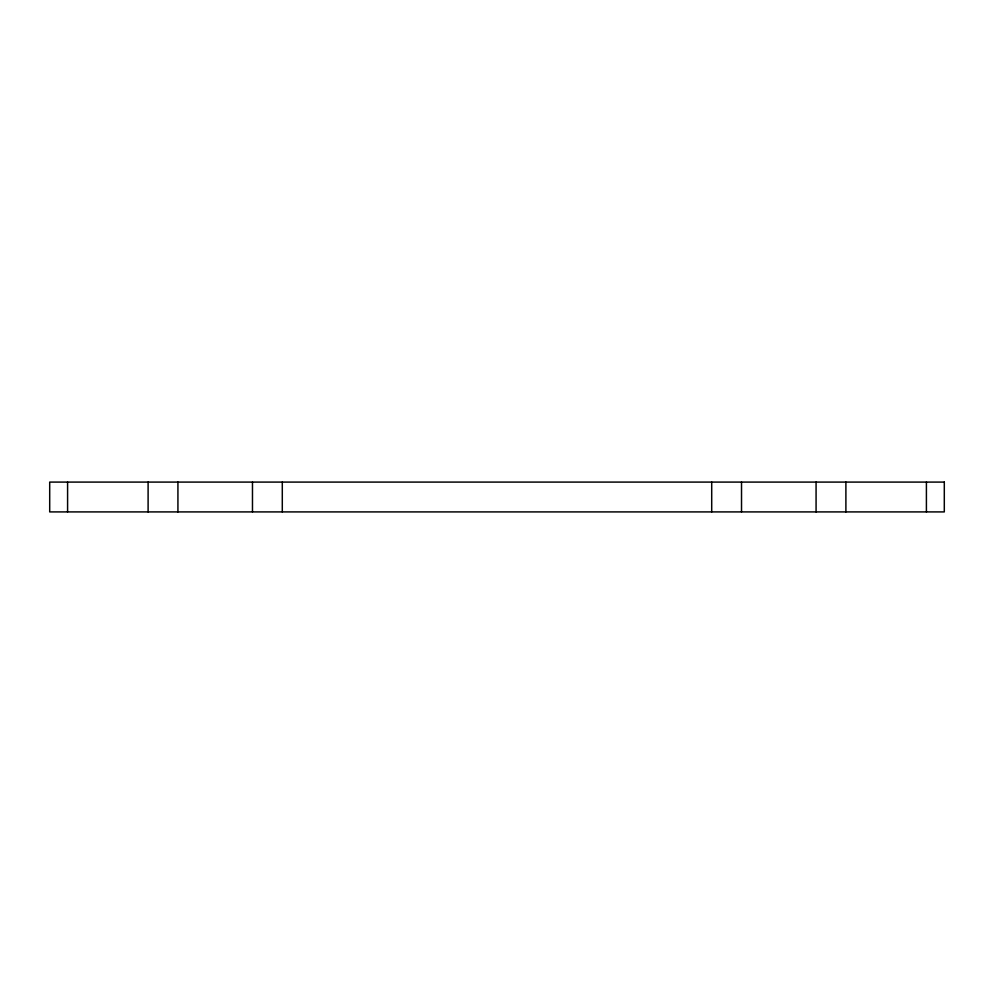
<?xml version="1.0" encoding="UTF-8"?>
<svg xmlns="http://www.w3.org/2000/svg" width="994" height="994" viewBox="0 0 994 994"><rect width="100%" height="100%" fill="white"/><g stroke="black" fill="none" stroke-linecap="round" stroke-linejoin="round"><path stroke-width="1.49" d="M926.408 482.09L926.408 511.91M845.894 482.09L845.894 511.91M816.074 482.09L816.074 511.91M741.524 482.09L741.524 511.91M711.704 482.09L711.704 511.91M282.296 482.09L282.296 511.91M252.476 482.09L252.476 511.91M177.926 482.09L177.926 511.91M148.106 482.09L148.106 511.91M67.592 482.09L67.592 511.91M944.3 482.09L49.7 482.09L49.7 511.91L944.3 511.91L944.3 482.09"/></g></svg>
